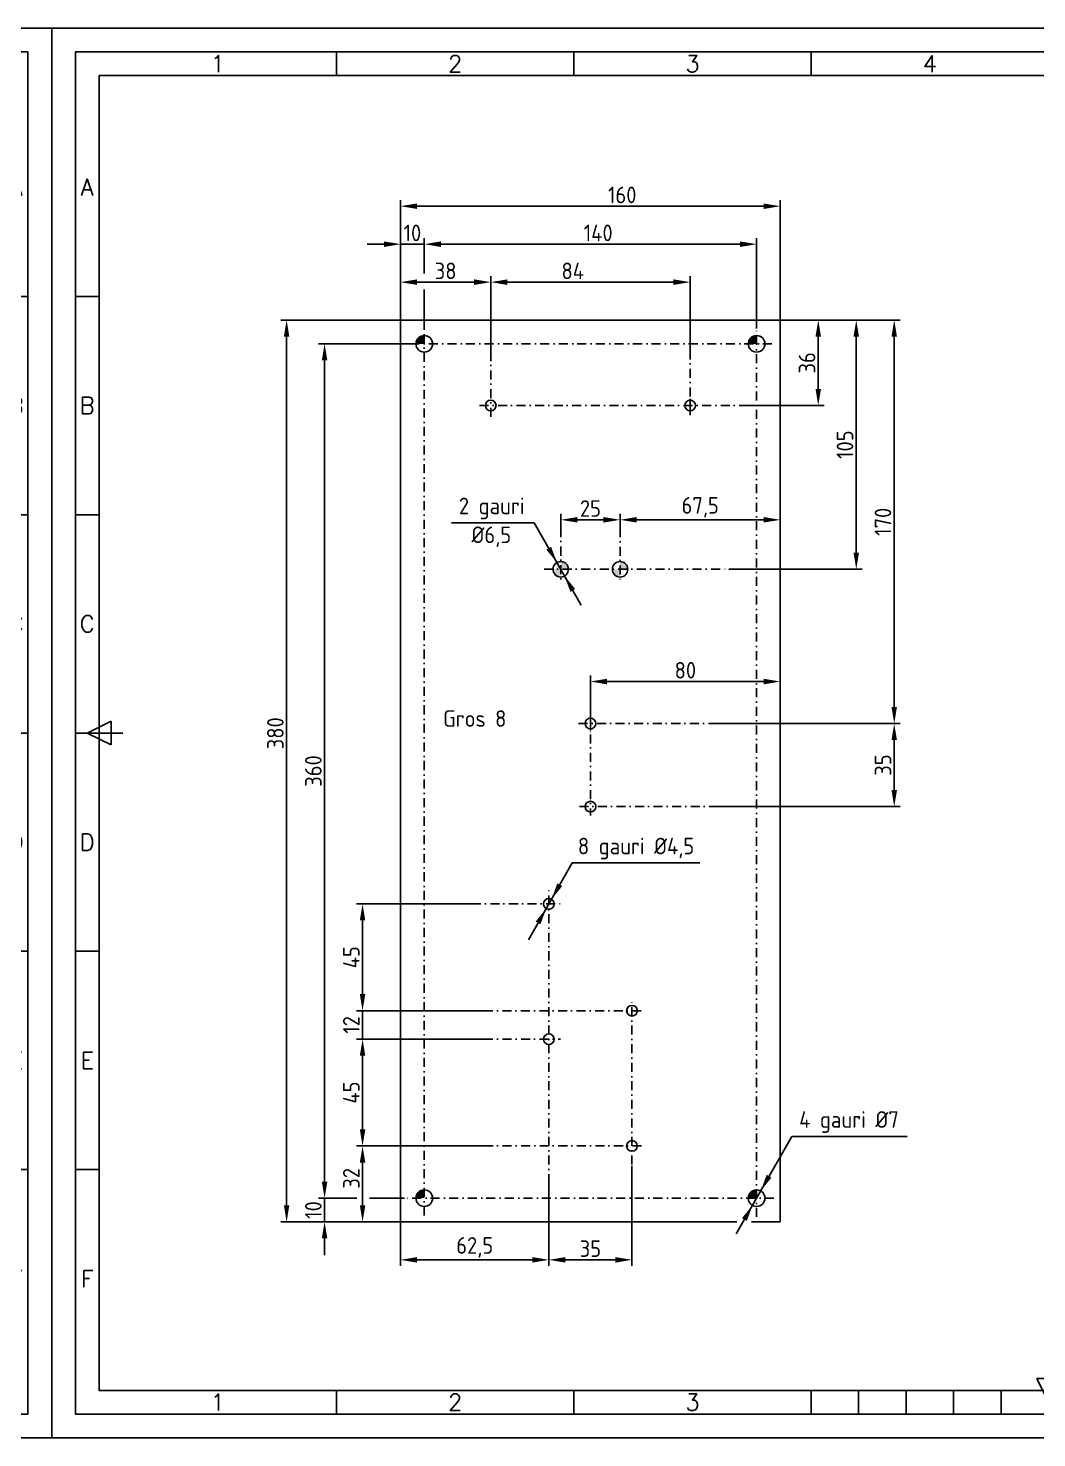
# Model space of a CAD drawing. Header units: millimetres. Extents: x 8 to 848, y 9 to 306.
# Drawn here: x 423.5 to 635.9, y 9.5 to 306.5 of the extents above; entities that cross this region are included whole.
import ezdxf
from ezdxf.enums import TextEntityAlignment as Align

# ---------------------------------------------------------------- set-up
doc = ezdxf.new("R2010")
doc.units = ezdxf.units.MM
for name, pattern in [('ACAD_ISO10W100', [18, 12, -3, 0, -3]), ('DASHDOT', [25.4, 12.7, -6.35, 0, -6.35]), ('DASHDOT2', [12.7, 6.35, -3.175, 0, -3.175])]:
    doc.linetypes.add(name, pattern=pattern)
doc.layers.add('AXE', color=1, linetype='DASHDOT2')
doc.layers.add('COTE', color=1, linetype='DASHDOT2')
doc.styles.add('ISO', font='SIMPLEX.shx')
doc.styles.add('ISOCP', font='SIMPLEX.SHX')
doc.styles.add('ISOCPR', font='isocp.shx')
doc.dimstyles.new('ISO-25', dxfattribs={"dimtxt": 2.5, "dimasz": 2.5, "dimexe": 1.25, "dimexo": 0.625, "dimtad": 1, "dimtxsty": 'Standard', "dimcen": 2.5, "dimadec": 0, "dimazin": 0, "dimtfac": 1, "dimtmove": 0, "dimatfit": 3, "dimfxl": 1, "dimarcsym": 0})

# ---------------------------------------------------------------- blocks, each defined once
blk = doc.blocks.new('a3')
at = {"color": 70}
for p, q in [((-360, 287), (-360, 292)), ((-310, 287), (-310, 292)), ((-260, 287), (-260, 292)), ((-210, 282), (-210, 292)), ((-160, 287), (-160, 292)), ((-110, 287), (-110, 292)), ((-60, 287), (-60, 292)), ((-410, 240.5), (-415, 240.5)), ((-5, 240.5), (-10, 240.5)), ((-410, 194.5), (-415, 194.5)), ((-5, 194.5), (-10, 194.5)), ((-412.5, 148.5), (-407.5, 151)), ((-407.5, 151), (-407.5, 146)), ((-415, 148.5), (-405, 148.5)), ((-407.5, 146), (-412.5, 148.5)), ((-15, 148.5), (-5, 148.5)), ((-410, 102.5), (-415, 102.5)), ((-5, 102.5), (-10, 102.5)), ((-410, 56.5), (-415, 56.5)), ((-5, 56.5), (-10, 56.5)), ((-210, 10), (-210, 15)), ((-212.5, 12.5), (-207.5, 12.5)), ((-210, 7.5), (-212.5, 12.5)), ((-207.5, 12.5), (-210, 7.5)), ((-360, 5), (-360, 10)), ((-310, 5), (-310, 10)), ((-260, 5), (-260, 10)), ((-250, 5), (-250, 10)), ((-240, 5), (-240, 10)), ((-230, 5), (-230, 10)), ((-220, 5), (-220, 10)), ((-210, 10), (-210, 5)), ((-200, 5), (-200, 10)), ((-190, 5), (-190, 10)), ((-180, 5), (-180, 10)), ((-170, 5), (-170, 10)), ((-160, 5), (-160, 10)), ((-110, 5), (-110, 10)), ((-60, 5), (-60, 10)), ((-260, 5), (-160, 5))]:
    blk.add_line(p, q, dxfattribs=at)
at = {"color": 240}
for points in [[(0, 297), (-420, 297), (-420, 0), (0, 0)], [(-5, 292), (-415, 292), (-415, 5), (-5, 5)]]:
    blk.add_lwpolyline(points, close=True, dxfattribs=at)
at = {"color": 70}
blk.add_lwpolyline([(-10, 287), (-410, 287), (-410, 10), (-10, 10)], close=True, dxfattribs=at)
at = {"color": 50}
for s, style, p in [('1', 'ISOCP', (-385, 289.5)), ('2', 'ISO', (-335, 289.5)), ('3', 'ISO', (-285, 289.5)), ('4', 'ISO', (-235, 289.5)), ('5', 'ISO', (-185, 289.5)), ('6', 'ISO', (-135, 289.5)), ('7', 'ISO', (-85, 289.5)), ('8', 'ISO', (-35, 289.5)), ('A', 'ISO', (-412.5, 263.5)), ('A', 'ISO', (-7.5, 263.5)), ('B', 'ISO', (-412.5, 217.5)), ('B', 'ISO', (-7.5, 217.5)), ('C', 'ISO', (-412.5, 171.5)), ('C', 'ISO', (-7.5, 171.5)), ('D', 'ISO', (-412.5, 125.5)), ('D', 'ISO', (-7.5, 125.5)), ('E', 'ISO', (-412.5, 79.5)), ('E', 'ISO', (-7.5, 79.5)), ('F', 'ISO', (-412.5, 33.5)), ('F', 'ISO', (-7.5, 33.5)), ('1', 'ISOCP', (-385, 7.5)), ('2', 'ISO', (-335, 7.5)), ('3', 'ISO', (-285, 7.5)), ('6', 'ISO', (-135, 7.5)), ('7', 'ISO', (-85, 7.5)), ('8', 'ISO', (-35, 7.5))]:
    blk.add_text(s, height=3.5, dxfattribs=dict(at, style=style)).set_placement(p, align=Align.MIDDLE)
blk = doc.blocks.new('*D19')
at = {"layer": 'COTE', "color": 1, "linetype": 'Continuous', "transparency": 16777216}
for p, q in [((516.93, 121.97), (492.66, 121.97)), ((493.91, 102.97), (493.91, 118.47)), ((519.45, 99.47), (492.66, 99.47))]:
    blk.add_line(p, q, dxfattribs=at)
for points in [[(493.33, 118.47), (494.49, 118.47), (493.91, 121.97)], [(493.33, 102.97), (494.49, 102.97), (493.91, 99.47)]]:
    blk.add_solid(points, dxfattribs=at)
at = {"layer": 'Defpoints', "color": 0, "linetype": 'Continuous', "transparency": 16777216}
for p in [(493.91, 121.97), (516.93, 121.97), (519.45, 99.47)]:
    blk.add_point(p, dxfattribs=at)
at = {"layer": 'COTE', "color": 1, "linetype": 'Continuous', "transparency": 16777216, "insert": (491.54, 110.72), "char_height": 3.5, "attachment_point": 5, "rotation": 90, "style": 'ISOCPR'}
blk.add_mtext('45', dxfattribs=at)
blk = doc.blocks.new('*D20')
at = {"layer": 'COTE', "color": 1, "linetype": 'Continuous', "transparency": 16777216}
for p, q in [((493.91, 102.97), (493.91, 106.47)), ((519.45, 99.47), (492.66, 99.47)), ((493.91, 93.47), (493.91, 99.47)), ((519.47, 93.47), (492.66, 93.47)), ((493.91, 89.97), (493.91, 86.47))]:
    blk.add_line(p, q, dxfattribs=at)
for points in [[(493.33, 102.97), (494.49, 102.97), (493.91, 99.47)], [(493.33, 89.97), (494.49, 89.97), (493.91, 93.47)]]:
    blk.add_solid(points, dxfattribs=at)
at = {"layer": 'Defpoints', "color": 0, "linetype": 'Continuous', "transparency": 16777216}
for p in [(493.91, 99.47), (519.45, 99.47), (519.47, 93.47)]:
    blk.add_point(p, dxfattribs=at)
at = {"layer": 'COTE', "color": 1, "linetype": 'Continuous', "transparency": 16777216, "insert": (491.54, 96.47), "char_height": 3.5, "attachment_point": 5, "rotation": 90, "style": 'ISOCPR'}
blk.add_mtext('12', dxfattribs=at)
blk = doc.blocks.new('*D21')
at = {"layer": 'COTE', "color": 1, "linetype": 'Continuous', "transparency": 16777216}
for p, q in [((519.47, 93.47), (492.66, 93.47)), ((493.91, 74.47), (493.91, 89.97)), ((519.5, 70.97), (492.66, 70.97))]:
    blk.add_line(p, q, dxfattribs=at)
for points in [[(493.33, 89.97), (494.49, 89.97), (493.91, 93.47)], [(493.33, 74.47), (494.49, 74.47), (493.91, 70.97)]]:
    blk.add_solid(points, dxfattribs=at)
at = {"layer": 'Defpoints', "color": 0, "linetype": 'Continuous', "transparency": 16777216}
for p in [(493.91, 93.47), (519.47, 93.47), (519.5, 70.97)]:
    blk.add_point(p, dxfattribs=at)
at = {"layer": 'COTE', "color": 1, "linetype": 'Continuous', "transparency": 16777216, "insert": (491.54, 82.22), "char_height": 3.5, "attachment_point": 5, "rotation": 90, "style": 'ISOCPR'}
blk.add_mtext('45', dxfattribs=at)
blk = doc.blocks.new('*D22')
at = {"layer": 'COTE', "color": 1, "linetype": 'Continuous', "transparency": 16777216}
for p, q in [((519.5, 70.97), (492.66, 70.97)), ((493.91, 58.47), (493.91, 67.47)), ((501.91, 54.97), (492.66, 54.97))]:
    blk.add_line(p, q, dxfattribs=at)
for points in [[(493.33, 67.47), (494.49, 67.47), (493.91, 70.97)], [(493.33, 58.47), (494.49, 58.47), (493.91, 54.97)]]:
    blk.add_solid(points, dxfattribs=at)
at = {"layer": 'Defpoints', "color": 0, "linetype": 'Continuous', "transparency": 16777216}
for p in [(493.91, 70.97), (519.5, 70.97), (501.91, 54.97)]:
    blk.add_point(p, dxfattribs=at)
at = {"layer": 'COTE', "color": 1, "linetype": 'Continuous', "transparency": 16777216, "insert": (491.54, 64.14), "char_height": 3.5, "attachment_point": 5, "rotation": 90, "style": 'ISOCPR'}
blk.add_mtext('32', dxfattribs=at)
blk = doc.blocks.new('*D23')
at = {"layer": 'COTE', "color": 1, "linetype": 'Continuous', "transparency": 16777216}
for p, q in [((533.16, 63.15), (533.16, 45.72)), ((501.91, 54.97), (501.91, 45.72)), ((505.41, 46.97), (529.66, 46.97))]:
    blk.add_line(p, q, dxfattribs=at)
for points in [[(505.41, 47.55), (505.41, 46.38), (501.91, 46.97)], [(529.66, 47.55), (529.66, 46.38), (533.16, 46.97)]]:
    blk.add_solid(points, dxfattribs=at)
at = {"layer": 'Defpoints', "color": 0, "linetype": 'Continuous', "transparency": 16777216}
for p in [(533.16, 63.15), (501.91, 54.97), (533.16, 46.97)]:
    blk.add_point(p, dxfattribs=at)
at = {"layer": 'COTE', "color": 1, "linetype": 'Continuous', "transparency": 16777216, "insert": (517.54, 49.6), "char_height": 3.5, "attachment_point": 5, "style": 'ISOCPR'}
blk.add_mtext('62,5', dxfattribs=at)
blk = doc.blocks.new('*D24')
at = {"layer": 'COTE', "color": 1, "linetype": 'Continuous', "transparency": 16777216}
for p, q in [((501.91, 244.97), (501.91, 254.22)), ((505.41, 252.97), (517.41, 252.97)), ((520.91, 238.25), (520.91, 254.22))]:
    blk.add_line(p, q, dxfattribs=at)
for points in [[(505.41, 253.55), (505.41, 252.38), (501.91, 252.97)], [(517.41, 253.55), (517.41, 252.38), (520.91, 252.97)]]:
    blk.add_solid(points, dxfattribs=at)
at = {"layer": 'Defpoints', "color": 0, "linetype": 'Continuous', "transparency": 16777216}
for p in [(520.91, 252.97), (501.91, 244.97), (520.91, 238.25)]:
    blk.add_point(p, dxfattribs=at)
at = {"layer": 'COTE', "color": 1, "linetype": 'Continuous', "transparency": 16777216, "insert": (511.41, 255.34), "char_height": 3.5, "attachment_point": 5, "style": 'ISOCPR'}
blk.add_mtext('38', dxfattribs=at)
blk = doc.blocks.new('*D25')
at = {"layer": 'COTE', "color": 1, "linetype": 'Continuous', "transparency": 16777216}
for p, q in [((501.91, 244.97), (501.91, 262.22)), ((506.91, 254.76), (506.91, 262.22)), ((498.41, 260.97), (494.91, 260.97)), ((501.91, 260.97), (506.91, 260.97)), ((510.41, 260.97), (513.91, 260.97))]:
    blk.add_line(p, q, dxfattribs=at)
for points in [[(498.41, 261.55), (498.41, 260.38), (501.91, 260.97)], [(510.41, 261.55), (510.41, 260.38), (506.91, 260.97)]]:
    blk.add_solid(points, dxfattribs=at)
at = {"layer": 'Defpoints', "color": 0, "linetype": 'Continuous', "transparency": 16777216}
for p in [(506.91, 260.97), (506.91, 254.76), (501.91, 244.97)]:
    blk.add_point(p, dxfattribs=at)
at = {"layer": 'COTE', "color": 1, "linetype": 'Continuous', "transparency": 16777216, "insert": (504.41, 263.34), "char_height": 3.5, "attachment_point": 5, "style": 'ISOCPR'}
blk.add_mtext('10', dxfattribs=at)
blk = doc.blocks.new('*D26')
at = {"layer": 'COTE', "color": 1, "linetype": 'Continuous', "transparency": 16777216}
for p, q in [((506.91, 254.76), (506.91, 262.22)), ((576.91, 243.22), (576.91, 262.22)), ((510.41, 260.97), (573.41, 260.97))]:
    blk.add_line(p, q, dxfattribs=at)
for points in [[(510.41, 261.55), (510.41, 260.38), (506.91, 260.97)], [(573.41, 261.55), (573.41, 260.38), (576.91, 260.97)]]:
    blk.add_solid(points, dxfattribs=at)
at = {"layer": 'Defpoints', "color": 0, "linetype": 'Continuous', "transparency": 16777216}
for p in [(576.91, 260.97), (506.91, 254.76), (576.91, 243.22)]:
    blk.add_point(p, dxfattribs=at)
at = {"layer": 'COTE', "color": 1, "linetype": 'Continuous', "transparency": 16777216, "insert": (543.55, 263.34), "char_height": 3.5, "attachment_point": 5, "style": 'ISOCPR'}
blk.add_mtext('140', dxfattribs=at)
blk = doc.blocks.new('*D27')
at = {"layer": 'COTE', "color": 1, "linetype": 'Continuous', "transparency": 16777216}
for p, q in [((501.91, 244.97), (501.91, 270.22)), ((505.41, 268.97), (578.41, 268.97)), ((581.91, 244.97), (581.91, 270.22))]:
    blk.add_line(p, q, dxfattribs=at)
for points in [[(505.41, 269.55), (505.41, 268.38), (501.91, 268.97)], [(578.41, 269.55), (578.41, 268.38), (581.91, 268.97)]]:
    blk.add_solid(points, dxfattribs=at)
at = {"layer": 'Defpoints', "color": 0, "linetype": 'Continuous', "transparency": 16777216}
for p in [(581.91, 268.97), (501.91, 244.97), (581.91, 244.97)]:
    blk.add_point(p, dxfattribs=at)
at = {"layer": 'COTE', "color": 1, "linetype": 'Continuous', "transparency": 16777216, "insert": (548.61, 271.34), "char_height": 3.5, "attachment_point": 5, "style": 'ISOCPR'}
blk.add_mtext('160', dxfattribs=at)
blk = doc.blocks.new('*D28')
at = {"layer": 'COTE', "color": 1, "linetype": 'Continuous', "transparency": 16777216}
for p, q in [((504.18, 239.97), (484.66, 239.97)), ((485.91, 63.47), (485.91, 236.47)), ((492.73, 59.97), (484.66, 59.97))]:
    blk.add_line(p, q, dxfattribs=at)
for points in [[(485.33, 236.47), (486.49, 236.47), (485.91, 239.97)], [(485.33, 63.47), (486.49, 63.47), (485.91, 59.97)]]:
    blk.add_solid(points, dxfattribs=at)
at = {"layer": 'Defpoints', "color": 0, "linetype": 'Continuous', "transparency": 16777216}
for p in [(485.91, 239.97), (504.18, 239.97), (492.73, 59.97)]:
    blk.add_point(p, dxfattribs=at)
at = {"layer": 'COTE', "color": 1, "linetype": 'Continuous', "transparency": 16777216, "insert": (483.54, 149.97), "char_height": 3.5, "attachment_point": 5, "rotation": 90, "style": 'ISOCPR'}
blk.add_mtext('360', dxfattribs=at)
blk = doc.blocks.new('*D29')
at = {"layer": 'COTE', "color": 1, "linetype": 'Continuous', "transparency": 16777216}
for p, q in [((501.91, 244.97), (476.66, 244.97)), ((477.91, 241.47), (477.91, 58.47)), ((501.91, 54.97), (476.66, 54.97))]:
    blk.add_line(p, q, dxfattribs=at)
for points in [[(477.33, 241.47), (478.49, 241.47), (477.91, 244.97)], [(477.33, 58.47), (478.49, 58.47), (477.91, 54.97)]]:
    blk.add_solid(points, dxfattribs=at)
at = {"layer": 'Defpoints', "color": 0, "linetype": 'Continuous', "transparency": 16777216}
for p in [(501.91, 244.97), (477.91, 54.97), (501.91, 54.97)]:
    blk.add_point(p, dxfattribs=at)
at = {"layer": 'COTE', "color": 1, "linetype": 'Continuous', "transparency": 16777216, "insert": (475.54, 157.92), "char_height": 3.5, "attachment_point": 5, "rotation": 90, "style": 'ISOCPR'}
blk.add_mtext('380', dxfattribs=at)
blk = doc.blocks.new('*D30')
at = {"layer": 'COTE', "color": 1, "linetype": 'Continuous', "transparency": 16777216}
for p, q in [((485.91, 63.47), (485.91, 66.97)), ((492.73, 59.97), (484.66, 59.97)), ((485.91, 54.97), (485.91, 59.97)), ((501.91, 54.97), (484.66, 54.97)), ((485.91, 51.47), (485.91, 47.97))]:
    blk.add_line(p, q, dxfattribs=at)
for points in [[(485.33, 63.47), (486.49, 63.47), (485.91, 59.97)], [(485.33, 51.47), (486.49, 51.47), (485.91, 54.97)]]:
    blk.add_solid(points, dxfattribs=at)
at = {"layer": 'Defpoints', "color": 0, "linetype": 'Continuous', "transparency": 16777216}
for p in [(485.91, 59.97), (492.73, 59.97), (501.91, 54.97)]:
    blk.add_point(p, dxfattribs=at)
at = {"layer": 'COTE', "color": 1, "linetype": 'Continuous', "transparency": 16777216, "insert": (483.54, 57.47), "char_height": 3.5, "attachment_point": 5, "rotation": 90, "style": 'ISOCPR'}
blk.add_mtext('10', dxfattribs=at)
blk = doc.blocks.new('*D31')
at = {"layer": 'COTE', "color": 1, "linetype": 'Continuous', "transparency": 16777216}
for p, q in [((581.91, 244.97), (607.16, 244.97)), ((605.91, 241.47), (605.91, 163.47)), ((567.32, 159.97), (607.16, 159.97))]:
    blk.add_line(p, q, dxfattribs=at)
for points in [[(605.33, 241.47), (606.49, 241.47), (605.91, 244.97)], [(605.33, 163.47), (606.49, 163.47), (605.91, 159.97)]]:
    blk.add_solid(points, dxfattribs=at)
at = {"layer": 'Defpoints', "color": 0, "linetype": 'Continuous', "transparency": 16777216}
for p in [(581.91, 244.97), (567.32, 159.97), (605.91, 159.97)]:
    blk.add_point(p, dxfattribs=at)
at = {"layer": 'COTE', "color": 1, "linetype": 'Continuous', "transparency": 16777216, "insert": (603.54, 202.47), "char_height": 3.5, "attachment_point": 5, "rotation": 90, "style": 'ISOCPR'}
blk.add_mtext('170', dxfattribs=at)
blk = doc.blocks.new('*D32')
at = {"layer": 'COTE', "color": 1, "linetype": 'Continuous', "transparency": 16777216}
for p, q in [((550.66, 66.79), (550.66, 45.72)), ((533.16, 63.15), (533.16, 45.72)), ((536.66, 46.97), (547.16, 46.97))]:
    blk.add_line(p, q, dxfattribs=at)
for points in [[(536.66, 47.55), (536.66, 46.38), (533.16, 46.97)], [(547.16, 47.55), (547.16, 46.38), (550.66, 46.97)]]:
    blk.add_solid(points, dxfattribs=at)
at = {"layer": 'Defpoints', "color": 0, "linetype": 'Continuous', "transparency": 16777216}
for p in [(550.66, 66.79), (533.16, 63.15), (550.66, 46.97)]:
    blk.add_point(p, dxfattribs=at)
at = {"layer": 'COTE', "color": 1, "linetype": 'Continuous', "transparency": 16777216, "insert": (541.91, 49.34), "char_height": 3.5, "attachment_point": 5, "style": 'ISOCPR'}
blk.add_mtext('35', dxfattribs=at)
blk = doc.blocks.new('*D33')
at = {"layer": 'COTE', "color": 1, "linetype": 'Continuous', "transparency": 16777216}
for p, q in [((541.91, 161.62), (541.91, 170.07)), ((581.91, 167.62), (581.91, 170.07)), ((545.41, 168.82), (578.41, 168.82))]:
    blk.add_line(p, q, dxfattribs=at)
for points in [[(545.41, 169.4), (545.41, 168.23), (541.91, 168.82)], [(578.41, 169.4), (578.41, 168.23), (581.91, 168.82)]]:
    blk.add_solid(points, dxfattribs=at)
at = {"layer": 'Defpoints', "color": 0, "linetype": 'Continuous', "transparency": 16777216}
for p in [(581.91, 168.82), (581.91, 167.62), (541.91, 161.62)]:
    blk.add_point(p, dxfattribs=at)
at = {"layer": 'COTE', "color": 1, "linetype": 'Continuous', "transparency": 16777216, "insert": (561.91, 171.19), "char_height": 3.5, "attachment_point": 5, "style": 'ISOCPR'}
blk.add_mtext('80', dxfattribs=at)
blk = doc.blocks.new('*D34')
at = {"layer": 'AXE', "color": 1, "linetype": 'Continuous', "transparency": 16777216}
for p, q in [((567.32, 159.97), (607.16, 159.97)), ((605.91, 156.47), (605.91, 145.97)), ((567.43, 142.47), (607.16, 142.47))]:
    blk.add_line(p, q, dxfattribs=at)
for points in [[(605.33, 156.47), (606.49, 156.47), (605.91, 159.97)], [(605.33, 145.97), (606.49, 145.97), (605.91, 142.47)]]:
    blk.add_solid(points, dxfattribs=at)
at = {"layer": 'Defpoints', "color": 0, "linetype": 'Continuous', "transparency": 16777216}
for p in [(567.32, 159.97), (567.43, 142.47), (605.91, 142.47)]:
    blk.add_point(p, dxfattribs=at)
at = {"layer": 'AXE', "color": 1, "linetype": 'Continuous', "transparency": 16777216, "insert": (603.54, 151.22), "char_height": 3.5, "attachment_point": 5, "rotation": 90, "style": 'ISOCPR'}
blk.add_mtext('35', dxfattribs=at)
blk = doc.blocks.new('*D35')
at = {"layer": 'COTE', "color": 1, "linetype": 'Continuous', "transparency": 16777216}
for p, q in [((548.16, 201.11), (548.16, 204.14)), ((551.66, 202.89), (578.41, 202.89)), ((581.91, 201.05), (581.91, 204.14))]:
    blk.add_line(p, q, dxfattribs=at)
for points in [[(551.66, 203.48), (551.66, 202.31), (548.16, 202.89)], [(578.41, 203.48), (578.41, 202.31), (581.91, 202.89)]]:
    blk.add_solid(points, dxfattribs=at)
at = {"layer": 'Defpoints', "color": 0, "linetype": 'Continuous', "transparency": 16777216}
for p in [(581.91, 202.89), (548.16, 201.11), (581.91, 201.05)]:
    blk.add_point(p, dxfattribs=at)
at = {"layer": 'COTE', "color": 1, "linetype": 'Continuous', "transparency": 16777216, "insert": (565.04, 205.53), "char_height": 3.5, "attachment_point": 5, "style": 'ISOCPR'}
blk.add_mtext('67,5', dxfattribs=at)
blk = doc.blocks.new('*D36')
at = {"layer": 'COTE', "color": 1, "linetype": 'Continuous', "transparency": 16777216}
for p, q in [((535.66, 201.15), (535.66, 204.14)), ((539.16, 202.89), (544.66, 202.89)), ((548.16, 201.11), (548.16, 204.14))]:
    blk.add_line(p, q, dxfattribs=at)
for points in [[(539.16, 203.48), (539.16, 202.31), (535.66, 202.89)], [(544.66, 203.48), (544.66, 202.31), (548.16, 202.89)]]:
    blk.add_solid(points, dxfattribs=at)
at = {"layer": 'Defpoints', "color": 0, "linetype": 'Continuous', "transparency": 16777216}
for p in [(548.16, 202.89), (535.66, 201.15), (548.16, 201.11)]:
    blk.add_point(p, dxfattribs=at)
at = {"layer": 'COTE', "color": 1, "linetype": 'Continuous', "transparency": 16777216, "insert": (541.91, 205.27), "char_height": 3.5, "attachment_point": 5, "style": 'ISOCPR'}
blk.add_mtext('25', dxfattribs=at)
blk = doc.blocks.new('*D37')
at = {"layer": 'COTE', "color": 1, "linetype": 'Continuous', "transparency": 16777216}
for p, q in [((520.91, 238.25), (520.91, 254.22)), ((524.41, 252.97), (559.41, 252.97)), ((562.91, 238.61), (562.91, 254.22))]:
    blk.add_line(p, q, dxfattribs=at)
for points in [[(524.41, 253.55), (524.41, 252.38), (520.91, 252.97)], [(559.41, 253.55), (559.41, 252.38), (562.91, 252.97)]]:
    blk.add_solid(points, dxfattribs=at)
at = {"layer": 'Defpoints', "color": 0, "linetype": 'Continuous', "transparency": 16777216}
for p in [(562.91, 252.97), (520.91, 238.25), (562.91, 238.61)]:
    blk.add_point(p, dxfattribs=at)
at = {"layer": 'COTE', "color": 1, "linetype": 'Continuous', "transparency": 16777216, "insert": (538.19, 255.34), "char_height": 3.5, "attachment_point": 5, "style": 'ISOCPR'}
blk.add_mtext('84', dxfattribs=at)
blk = doc.blocks.new('*D38')
at = {"layer": 'COTE', "color": 1, "linetype": 'Continuous', "transparency": 16777216}
for p, q in [((581.91, 244.97), (599.16, 244.97)), ((597.91, 195.97), (597.91, 241.47)), ((571.05, 192.47), (599.16, 192.47))]:
    blk.add_line(p, q, dxfattribs=at)
for points in [[(597.33, 241.47), (598.49, 241.47), (597.91, 244.97)], [(597.33, 195.97), (598.49, 195.97), (597.91, 192.47)]]:
    blk.add_solid(points, dxfattribs=at)
at = {"layer": 'Defpoints', "color": 0, "linetype": 'Continuous', "transparency": 16777216}
for p in [(581.91, 244.97), (597.91, 244.97), (571.05, 192.47)]:
    blk.add_point(p, dxfattribs=at)
at = {"layer": 'COTE', "color": 1, "linetype": 'Continuous', "transparency": 16777216, "insert": (595.54, 218.72), "char_height": 3.5, "attachment_point": 5, "rotation": 90, "style": 'ISOCPR'}
blk.add_mtext('105', dxfattribs=at)
blk = doc.blocks.new('*D39')
at = {"layer": 'COTE', "color": 1, "linetype": 'Continuous', "transparency": 16777216}
for p, q in [((581.91, 244.97), (591.16, 244.97)), ((589.91, 230.47), (589.91, 241.47)), ((574.85, 226.97), (591.16, 226.97))]:
    blk.add_line(p, q, dxfattribs=at)
for points in [[(589.33, 241.47), (590.49, 241.47), (589.91, 244.97)], [(589.33, 230.47), (590.49, 230.47), (589.91, 226.97)]]:
    blk.add_solid(points, dxfattribs=at)
at = {"layer": 'Defpoints', "color": 0, "linetype": 'Continuous', "transparency": 16777216}
for p in [(581.91, 244.97), (589.91, 244.97), (574.85, 226.97)]:
    blk.add_point(p, dxfattribs=at)
at = {"layer": 'COTE', "color": 1, "linetype": 'Continuous', "transparency": 16777216, "insert": (587.54, 235.97), "char_height": 3.5, "attachment_point": 5, "rotation": 90, "style": 'ISOCPR'}
blk.add_mtext('36', dxfattribs=at)

msp = doc.modelspace()

# ---------------------------------------------------------------- hatches: boundary and pattern name
at = {"layer": 'COTE', "linetype": 'Continuous'}
for points in [[(505.1615, 239.9665), (506.9115, 239.9665), (506.9115, 241.7165, 0.41421356)], [(576.9115, 241.7165, 0.41421356), (575.1615, 239.9665), (576.9115, 239.9665)], [(506.9115, 61.7165, 0.41421356), (505.1615, 59.9665), (506.9115, 59.9665)], [(576.9115, 61.7165, 0.41421356), (575.1615, 59.9665), (576.9115, 59.9665)]]:
    msp.add_hatch(color=2, dxfattribs=at).paths.add_polyline_path(points)
h = msp.add_hatch(color=2, dxfattribs=at)
h.paths.add_polyline_path([(535.6615, 194.0915), (535.6615, 192.4665), (537.2865, 192.4665, 0.41421356)])
h.paths.add_polyline_path([(535.6615, 192.4665), (534.0365, 192.4665, 0.41421356), (535.6615, 190.8415)])
h.paths.add_polyline_path([(549.7865, 192.4665, 0.41421356), (548.1615, 194.0915), (548.1615, 192.4665)])
h.paths.add_polyline_path([(548.1615, 190.8415), (548.1615, 192.4665), (546.5365, 192.4665, 0.41421356)])

# ---------------------------------------------------------------- linework, layer by layer
at = {"color": 7}
for p, q in [((501.9115, 244.9665), (581.9115, 244.9665)), ((501.9115, 244.9665), (501.9115, 54.9665)), ((581.9115, 244.9665), (581.9115, 54.9665)), ((501.9115, 54.9665), (572.7575, 54.9665)), ((575.8528, 54.9665), (581.9115, 54.9665))]:
    msp.add_line(p, q, dxfattribs=at)
at = {"color": 1, "linetype": 'DASHDOT', "ltscale": 0.15}
for p, q in [((506.9115, 56.3353), (506.9115, 242.912)), ((576.9115, 56.0163), (576.9115, 243.2164)), ((580.1485, 239.9665), (504.1798, 239.9665)), ((520.9115, 238.2473), (520.9115, 224.5446)), ((562.9115, 238.6081), (562.9115, 224.3972)), ((518.5317, 226.9665), (574.8456, 226.9665)), ((535.6615, 201.1524), (535.6615, 189.3799)), ((548.1615, 201.1067), (548.1615, 189.4251)), ((532.1488, 192.4665), (571.0542, 192.4665)), ((541.9115, 161.597), (541.9115, 140.5876)), ((539.3971, 159.9665), (567.3166, 159.9665)), ((539.5769, 142.4665), (567.432, 142.4665)), ((533.1615, 63.1476), (533.1615, 124.8526)), ((516.9306, 121.9665), (536.0139, 121.9665)), ((550.6615, 63.1476), (550.6615, 101.8238)), ((519.4474, 99.4665), (552.8158, 99.4665)), ((519.4737, 93.4665), (535.6084, 93.4665)), ((519.5027, 70.9665), (553.1599, 70.9665)), ((580.5211, 59.9665), (502.7116, 59.9665))]:
    msp.add_line(p, q, dxfattribs=at)
at = {"color": 1}
for p, q in [((512.6788, 202.2787), (530.0757, 202.2787)), ((530.0757, 202.2787), (539.9637, 184.9092)), ((538.0783, 130.6036), (528.8594, 114.4092)), ((564.9679, 130.6036), (538.0783, 130.6036)), ((584.324, 72.9875), (572.6213, 52.4301)), ((584.324, 72.9875), (608.6115, 72.9875))]:
    msp.add_line(p, q, dxfattribs=at)
at = {"color": 1, "linetype": 'ACAD_ISO10W100', "ltscale": 0.1}
msp.add_line((541.9115, 161.6168), (541.9115, 158.1314), dxfattribs=at)
at = {"color": 7}
for centre in [(506.9115, 239.9665), (576.9115, 239.9665), (506.9115, 59.9665), (576.9115, 59.9665)]:
    msp.add_circle(centre, 1.75, dxfattribs=at)
at = {"color": 1}
for points in [[(533.633, 197.209), (532.6191, 196.6318), (534.8576, 193.8787)], [(538.7039, 188.3012), (537.69, 187.724), (536.4654, 191.0543)], [(534.9427, 126.2745), (535.9566, 125.6973), (533.7181, 122.9442)], [(530.3665, 118.2357), (531.3804, 117.6586), (532.605, 120.9888)], [(579.0405, 64.8854), (580.0544, 64.3083), (577.8159, 61.5552)], [(573.8459, 55.7604), (574.8598, 55.1832), (576.0844, 58.5135)]]:
    msp.add_solid(points, dxfattribs=at)
at = {"layer": 'AXE'}
msp.add_line((562.9115, 225.8751), (562.9115, 228.3751), dxfattribs=at)
at = {"layer": 'COTE', "color": 1, "linetype": 'Continuous'}
for p, q in [((506.9115, 242.912), (506.9115, 251.4413)), ((502.7116, 59.9665), (495.3816, 59.9665))]:
    msp.add_line(p, q, dxfattribs=at)
at = {"layer": 'COTE', "color": 6, "linetype": 'Continuous'}
for centre, radius in [((520.9115, 226.9695), 1.125), ((562.9115, 226.9695), 1.125), ((535.6615, 192.4665), 1.625), ((548.1615, 192.4665), 1.625), ((541.9115, 159.9665), 1.125), ((541.9115, 142.4665), 1.125), ((533.1615, 121.9665), 1.125), ((550.6615, 99.4665), 1.125), ((533.1615, 93.4665), 1.125), ((550.6615, 70.9665), 1.125)]:
    msp.add_circle(centre, radius, dxfattribs=at)

# ---------------------------------------------------------------- block references
at = {"color": 1}
msp.add_blockref('a3', (428.4177, 9.4741), dxfattribs=at)
msp.add_blockref('a3', (848.4177, 9.4741))

# ---------------------------------------------------------------- texts
at = {"color": 2, "style": 'ISOCPR'}
msp.add_text('Gros 8', height=3.5, dxfattribs=at).set_placement((510.8726, 159.2712))
at = {"color": 1, "char_height": 3.5, "attachment_point": 5, "style": 'ISOCPR'}
for s, insert in [('2 gauri', (521.1178, 205.2938)), ('%%c6,5', (521.036, 199.3233)), ('8 gauri %%c4,5', (551.5245, 133.6233)), ('4 gauri %%c7', (596.3788, 76.0073))]:
    msp.add_mtext(s, dxfattribs=dict(at, insert=insert))

# ---------------------------------------------------------------- dimensions: what is measured, and where the dimension line sits
at = {"layer": 'AXE', "color": 1, "linetype": 'Continuous', "ltscale": 0.5}
dim = msp.add_linear_dim(base=(605.9115, 142.4665), p1=(567.3166, 159.9665), p2=(567.432, 142.4665), angle=90, dimstyle='ISO-25', override={"dimtxt": 3.5, "dimasz": 3.5, "dimexo": 0, "dimlfac": 2, "dimtxsty": 'ISOCPR', "dimcen": 3.5, "dimclrd": 1, "dimclre": 1, "dimclrt": 1, "dimlwd": -1, "dimlwe": -1}, dxfattribs=at)
dim.commit()
dim.dimension.update_dxf_attribs({"geometry": '*D34', "text_midpoint": (603.5365, 151.2165)})
at = {"layer": 'COTE', "color": 1, "linetype": 'Continuous'}
for base, p1, p2, picture, middle in [((581.9115, 268.9665), (501.9115, 244.9665), (581.9115, 244.9665), '*D27', (548.6064, 268.9665)), ((576.9115, 260.9665), (506.9115, 254.7579), (576.9115, 243.2164), '*D26', (543.5464, 260.9665)), ((562.9115, 252.9665), (520.9115, 238.2473), (562.9115, 238.6081), '*D37', (538.1945, 252.9665))]:
    dim = msp.add_linear_dim(base=base, p1=p1, p2=p2, dimstyle='ISO-25', override={"dimtxt": 3.5, "dimasz": 3.5, "dimexo": 0, "dimlfac": 2, "dimtxsty": 'ISOCPR', "dimcen": 3.5, "dimclrd": 1, "dimclre": 1, "dimclrt": 1, "dimlwd": -1, "dimlwe": -1}, dxfattribs=at)
    dim.commit()
    dim.dimension.update_dxf_attribs({"geometry": picture, "text_midpoint": middle, "dimtype": 160})
for base, p1, p2, picture, middle in [((506.9115, 260.9665), (501.9115, 244.9665), (506.9115, 254.7579), '*D25', (504.4115, 263.3415)), ((520.9115, 252.9665), (501.9115, 244.9665), (520.9115, 238.2473), '*D24', (511.4115, 255.3415)), ((548.1615, 202.8918), (535.6615, 201.1524), (548.1615, 201.1067), '*D36', (541.9115, 205.2671)), ((581.9115, 202.8918), (548.1615, 201.1067), (581.9115, 201.0465), '*D35', (565.0365, 205.5293)), ((581.9115, 168.8156), (541.9115, 161.6168), (581.9115, 167.6168), '*D33', (561.9115, 171.1906)), ((550.6615, 46.9665), (533.1615, 63.1476), (550.6615, 66.7943), '*D32', (541.9115, 49.3415)), ((533.1615, 46.9665), (501.9115, 54.9665), (533.1615, 63.1476), '*D23', (517.5365, 49.6044))]:
    dim = msp.add_linear_dim(base=base, p1=p1, p2=p2, dimstyle='ISO-25', override={"dimtxt": 3.5, "dimasz": 3.5, "dimexo": 0, "dimlfac": 2, "dimtxsty": 'ISOCPR', "dimcen": 3.5, "dimclrd": 1, "dimclre": 1, "dimclrt": 1, "dimlwd": -1, "dimlwe": -1}, dxfattribs=at)
    dim.commit()
    dim.dimension.update_dxf_attribs({"geometry": picture, "text_midpoint": middle})
for base, p1, p2, picture, middle in [((477.9115, 54.9665), (501.9115, 244.9665), (501.9115, 54.9665), '*D29', (477.9115, 157.919)), ((493.9115, 70.9665), (501.9115, 54.9665), (519.5027, 70.9665), '*D22', (493.9115, 64.1364))]:
    dim = msp.add_linear_dim(base=base, p1=p1, p2=p2, angle=90, dimstyle='ISO-25', override={"dimtxt": 3.5, "dimasz": 3.5, "dimexo": 0, "dimlfac": 2, "dimtxsty": 'ISOCPR', "dimcen": 3.5, "dimclrd": 1, "dimclre": 1, "dimclrt": 1, "dimlwd": -1, "dimlwe": -1}, dxfattribs=at)
    dim.commit()
    dim.dimension.update_dxf_attribs({"geometry": picture, "text_midpoint": middle, "dimtype": 160})
for base, p1, p2, picture, middle in [((605.9115, 159.9665), (581.9115, 244.9665), (567.3166, 159.9665), '*D31', (603.5365, 202.4665)), ((597.9115, 244.9665), (571.0542, 192.4665), (581.9115, 244.9665), '*D38', (595.5365, 218.7165)), ((589.9115, 244.9665), (574.8456, 226.9665), (581.9115, 244.9665), '*D39', (587.5365, 235.9665)), ((485.9115, 239.9665), (492.7279, 59.9665), (504.1798, 239.9665), '*D28', (483.5365, 149.9665)), ((493.9115, 121.9665), (519.4474, 99.4665), (516.9306, 121.9665), '*D19', (491.5365, 110.7165)), ((493.9115, 99.4665), (519.4737, 93.4665), (519.4474, 99.4665), '*D20', (491.5362, 96.4665)), ((493.9115, 93.4665), (519.5027, 70.9665), (519.4737, 93.4665), '*D21', (491.5365, 82.2165)), ((485.9115, 59.9665), (501.9115, 54.9665), (492.7279, 59.9665), '*D30', (483.5365, 57.4665))]:
    dim = msp.add_linear_dim(base=base, p1=p1, p2=p2, angle=90, dimstyle='ISO-25', override={"dimtxt": 3.5, "dimasz": 3.5, "dimexo": 0, "dimlfac": 2, "dimtxsty": 'ISOCPR', "dimcen": 3.5, "dimclrd": 1, "dimclre": 1, "dimclrt": 1, "dimlwd": -1, "dimlwe": -1}, dxfattribs=at)
    dim.commit()
    dim.dimension.update_dxf_attribs({"geometry": picture, "text_midpoint": middle})

doc.saveas('drawing.dxf')
